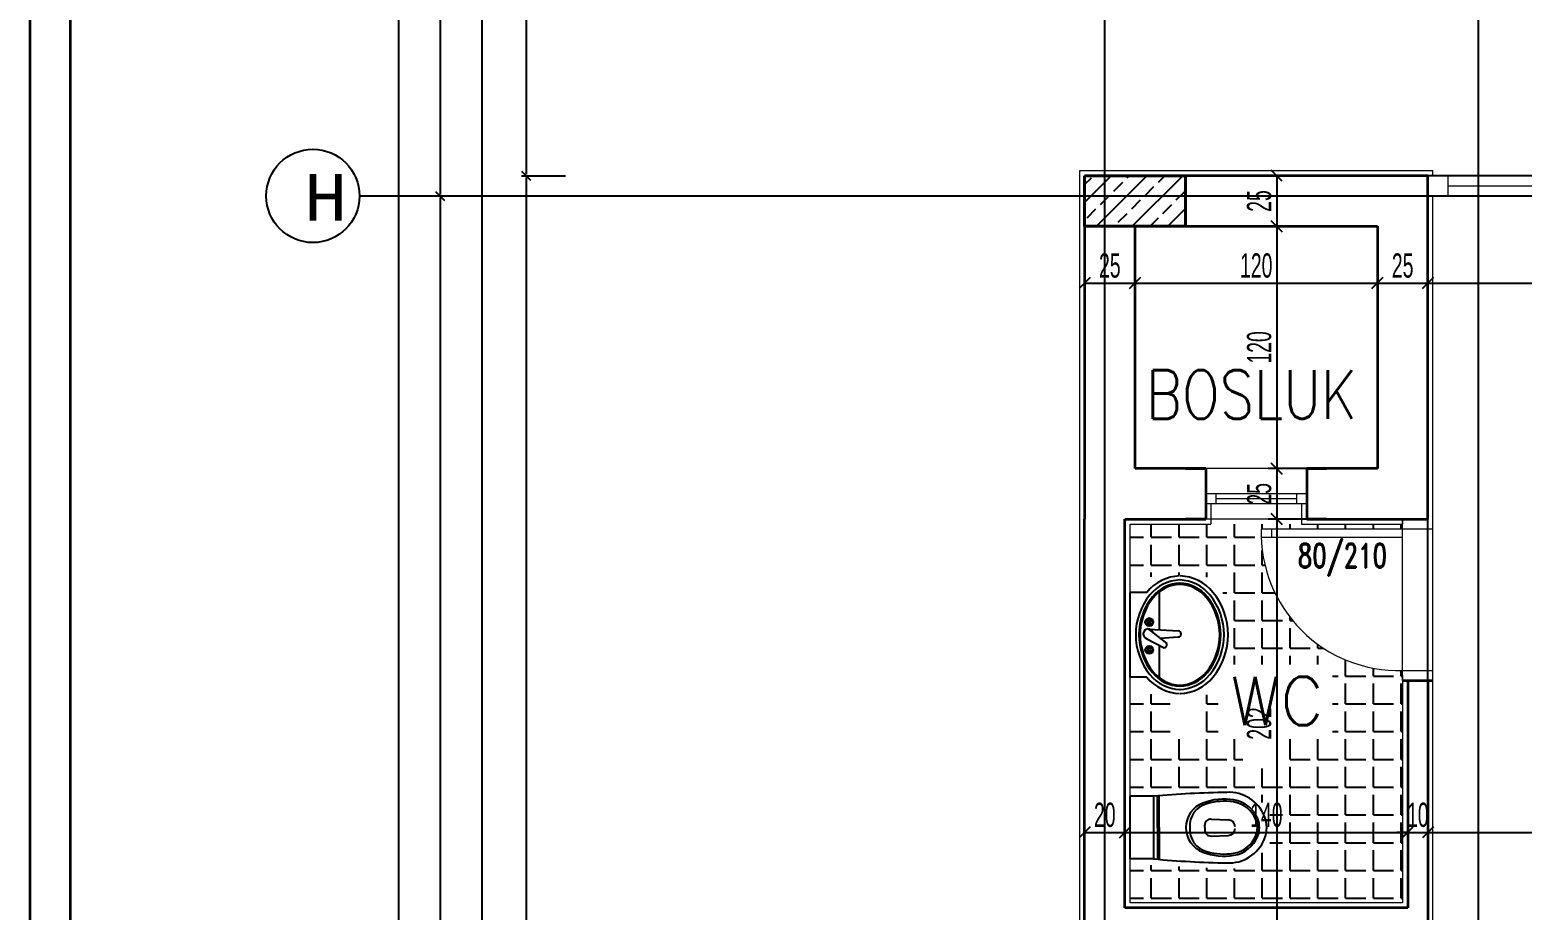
# Model space of a CAD drawing. Header units: inches. Extents: x -7543 to -822, y 102837 to 190349.
# Drawn here: x -834.1572 to -834.0094, y 102837.0549 to 102837.1421 of the extents above; entities that cross this region are included whole.
import ezdxf

# ---------------------------------------------------------------- set-up
doc = ezdxf.new("R2010")
doc.units = ezdxf.units.IN
doc.header["$MEASUREMENT"] = 0
doc.linetypes.add('__ZG_T_P__9', pattern=[22, 1, -10, 1, -10])
doc.linetypes.add('DASHDOTX2', pattern=[2, 1, -0.5, 0, -0.5])
doc.layers.get('0').update_dxf_attribs({"lineweight": 25})
doc.layers.get('Defpoints').update_dxf_attribs({"lineweight": 25})
for name, color, linetype, lineweight in [('AKS', 1, 'Continuous', 25), ('ICOL', 55, 'Continuous', 25), ('İZ DÜŞÜM', 253, 'Continuous', 20), ('KOLON', 2, 'Continuous', 40), ('SIVA', 150, 'Continuous', 15), ('TARAMA', 8, 'Continuous', 25), ('YAZI', 7, 'Continuous', 25)]:
    doc.layers.add(name, color=color, linetype=linetype, lineweight=lineweight)
for name, color, linetype, lineweight, true_color in [('DUVAR', 7, 'Continuous', 35, 0xfc4642), ('KAPI', 7, 'Continuous', 18, 0xffb360), ('PENCERE', 7, 'Continuous', 18, 0xffb360), ('TEFRİŞ', 7, 'Continuous', 25, 0x78462c)]:
    doc.layers.add(name, color=color, linetype=linetype, lineweight=lineweight, true_color=true_color)
doc.styles.add('ISIM', font='monos.ttf', dxfattribs={"width": 1.1, "height": 200})
doc.styles.add('OLCU', font='tromand.shx', dxfattribs={"width": 0.6, "height": 12})
doc.styles.add('st1', font='romandtw.shx', dxfattribs={"width": 0.7, "height": 40})
doc.styles.add('TXTX', font='TXTX')

# ---------------------------------------------------------------- blocks, each defined once
blk = doc.blocks.new('_Oblique')
at = {"color": 0, "linetype": 'ByBlock', "lineweight": -2}
blk.add_line((-0.5, -0.5), (0.5, 0.5), dxfattribs=at)
blk = doc.blocks.new('D')
at = {"layer": 'ICOL'}
for p, q in [((2.828427124746668, 2.828427124748032), (-2.82842712474303, -2.828427124744394)), ((0, 3.000000000002046), (0, -25))]:
    blk.add_line(p, q, dxfattribs=at)
blk = doc.blocks.new('E')
at = {"layer": 'ICOL'}
for p, q in [((0, -3.000000000002046), (0, 25)), ((-2.828427124746668, -2.828427124748032), (2.82842712474303, 2.828427124744394))]:
    blk.add_line(p, q, dxfattribs=at)

msp = doc.modelspace()

# ---------------------------------------------------------------- linework, layer by layer
at = {"layer": 'AKS', "linetype": 'DASHDOTX2', "ltscale": 10}
for p, q in [((-834.0507611994152, 102836.7345203941), (-834.0507611994152, 102837.2416375468)), ((-834.0137611994153, 102836.7345203941), (-834.0137611994153, 102837.2416375468)), ((-834.1245632078048, 102837.1256839999), (-833.6602611994152, 102837.1256839999))]:
    msp.add_line(p, q, dxfattribs=at)
at = {"layer": 'AKS', "color": 0}
msp.add_circle((-834.1291832078048, 102837.1256839999), 0.004620000000000001, dxfattribs=at)
at = {"layer": 'Defpoints', "color": 6}
for p, q in [((-833.9012611999206, 102837.1276839999), (-834.0527611648581, 102837.1276839999)), ((-834.0527611648581, 102837.1276839999), (-834.0527611648581, 102836.7776839999))]:
    msp.add_line(p, q, dxfattribs=at)
at = {"layer": 'Defpoints', "color": 3}
for p, q in [((-834.0187611648578, 102837.053184434), (-834.0187611648577, 102837.1256839999)), ((-834.0187611648577, 102837.1256839999), (-833.9662611994156, 102837.1256839999))]:
    msp.add_line(p, q, dxfattribs=at)
at = {"layer": 'DUVAR'}
for p, q in [((-834.1572160310039, 102837.4354633095), (-834.157216031004, 102836.6690845899)), ((-834.1532160310039, 102837.4354633095), (-834.153216031004, 102836.6690845899)), ((-834.0187611648577, 102837.1276839999), (-834.0427611994156, 102837.1276839999)), ((-834.0187611648578, 102837.0936839998), (-834.0187611648577, 102837.1276839999)), ((-834.0527611648577, 102837.1226839999), (-834.0527611648577, 102837.1146839999)), ((-834.0477611648577, 102837.0986839999), (-834.0477611648578, 102837.1226839999)), ((-834.0427611994156, 102837.1226839999), (-834.0237611648577, 102837.1226839999)), ((-834.0237611648577, 102837.1226839999), (-834.0237611648577, 102837.0986839999)), ((-834.0527611648577, 102837.1146839999), (-834.0527611648577, 102837.0936839998)), ((-834.0427611648577, 102837.0986839999), (-834.0477611648577, 102837.0986839999)), ((-834.0407611648577, 102837.0986839999), (-834.0427611648577, 102837.0986839999)), ((-834.0427611648577, 102837.0986839999), (-834.0407611648577, 102837.0986839999)), ((-834.0407611648577, 102837.0986839999), (-834.0407611648577, 102837.0936839998)), ((-834.0287611648578, 102837.0986839999), (-834.0307611648577, 102837.0986839999)), ((-834.0307611648577, 102837.0986839999), (-834.0287611648577, 102837.0986839999)), ((-834.0307611648577, 102837.0986839999), (-834.0307611648577, 102837.0936839998)), ((-834.0237611648577, 102837.0986839999), (-834.0287611648578, 102837.0986839999)), ((-834.052761199416, 102836.9756839999), (-834.0527611648577, 102837.0936839998)), ((-834.0487611994156, 102837.0936839998), (-834.0427611648577, 102837.0936839998)), ((-834.0487611994156, 102837.055184434), (-834.0487611994156, 102837.0936838212)), ((-834.0487611994156, 102837.055184434), (-834.0487611994156, 102837.0936838212)), ((-834.0427611648577, 102837.0936839998), (-834.0407611648577, 102837.0936839998)), ((-834.0407611648577, 102837.0936839998), (-834.0427611648577, 102837.0936839998)), ((-834.0307611648577, 102837.0936839998), (-834.0287611648577, 102837.0936839998)), ((-834.0287611648577, 102837.0936839998), (-834.0307611648577, 102837.0936839998)), ((-834.0287611648577, 102837.0936839998), (-834.0227611648577, 102837.0936839998)), ((-834.0227611648577, 102837.0936839998), (-834.0187611648578, 102837.0936839998)), ((-834.0187614294827, 102837.0936840494), (-834.0187614294841, 102837.0936841379)), ((-834.0212611648577, 102837.0776848682), (-834.0182611648577, 102837.0776848682)), ((-834.0212611648577, 102837.0776839999), (-834.0182611648584, 102837.0776840593)), ((-834.0207611648577, 102837.0776848682), (-834.0207611648577, 102837.055184434)), ((-834.0207611648577, 102837.0776848682), (-834.0207611648577, 102837.055184434)), ((-834.0187611648578, 102837.0776848682), (-834.0187611648578, 102837.053184434)), ((-834.0207611648577, 102837.055184434), (-834.0487611994156, 102837.055184434)), ((-834.0207611648577, 102837.055184434), (-834.0487611994156, 102837.055184434))]:
    msp.add_line(p, q, dxfattribs=at)
at = {"layer": 'ICOL'}
for p, q in [((-834.112456892299, 102837.1875296746), (-834.112456892299, 102836.7778399998)), ((-834.1080700012403, 102837.1875296746), (-834.1080700012403, 102837.1278399999)), ((-834.1207219291521, 102837.1855290246), (-834.1207219291521, 102836.7798399999)), ((-834.1165894107255, 102837.1855290246), (-834.1165894107255, 102837.1258399998)), ((-834.1080700012403, 102837.1275279999), (-834.1080700012403, 102836.9298399999)), ((-834.0337353153116, 102837.1276839999), (-834.0337353153116, 102837.1226839999)), ((-834.1165894107255, 102837.1255279999), (-834.1165894107255, 102836.9808399999)), ((-834.0337353153116, 102837.1226839999), (-834.0337353153116, 102837.0986839999)), ((-834.0527611648577, 102837.1170552735), (-834.0477611648578, 102837.1170552735)), ((-834.0477611648578, 102837.1170552735), (-834.0237611648577, 102837.1170552735)), ((-834.0237611648577, 102837.1170552735), (-834.0187611648577, 102837.1170552735)), ((-834.0187611648577, 102837.1170552735), (-833.9662611994156, 102837.1170552735)), ((-834.0337353153116, 102837.0986839999), (-834.0337353153116, 102837.0936839998)), ((-834.0337353153116, 102837.0936839998), (-834.0337353153116, 102837.053184434)), ((-834.0482611994164, 102837.0918802238), (-834.0469088177954, 102837.0918802238)), ((-834.0461588178077, 102837.0918802238), (-834.0461588178077, 102837.0931839999)), ((-834.0461588177953, 102837.0918802238), (-834.0441588177953, 102837.0918802238)), ((-834.0434088178077, 102837.0918802238), (-834.0434088178077, 102837.0931839999)), ((-834.0434088177954, 102837.0918802238), (-834.0414088177954, 102837.0918802238)), ((-834.0406588178078, 102837.0918802238), (-834.0406588178078, 102837.0931839999)), ((-834.0406588177954, 102837.0918802238), (-834.0386588177953, 102837.0918802238)), ((-834.0379088178078, 102837.0918802238), (-834.0379088178078, 102837.0931839999)), ((-834.0379088177954, 102837.0918802238), (-834.0359088177953, 102837.0918802238)), ((-834.0351588178078, 102837.0926839999), (-834.0351588178078, 102837.0931839999)), ((-834.0324088178078, 102837.0926839999), (-834.0324088178078, 102837.0931839999)), ((-834.0296588178078, 102837.0926839999), (-834.0296588178078, 102837.0931839999)), ((-834.0269088178078, 102837.0926839999), (-834.0269088178078, 102837.0931839999)), ((-834.0241588178078, 102837.0926839999), (-834.0241588178078, 102837.0931839999)), ((-834.0214088178078, 102837.0926839999), (-834.0214088178078, 102837.0931839999)), ((-834.0461588178077, 102837.0891302238), (-834.0461588178077, 102837.0911302238)), ((-834.0434088178077, 102837.0891302238), (-834.0434088178077, 102837.0911302238)), ((-834.0406588178078, 102837.0891302238), (-834.0406588178078, 102837.0911302238)), ((-834.0379088178078, 102837.0891302238), (-834.0379088178078, 102837.0911302238)), ((-834.0351588178078, 102837.0891302238), (-834.0351588178078, 102837.090571293)), ((-834.0482611994164, 102837.0891302238), (-834.0469088177954, 102837.0891302238)), ((-834.0461588177953, 102837.0891302238), (-834.0441588177953, 102837.0891302238)), ((-834.0434088177954, 102837.0891302238), (-834.0414088177954, 102837.0891302238)), ((-834.0406588177954, 102837.0891302238), (-834.0386588177953, 102837.0891302238)), ((-834.0379088177954, 102837.0891302238), (-834.0359088177953, 102837.0891302238)), ((-834.0351588177954, 102837.0891302238), (-834.034896484905, 102837.0891302238)), ((-834.0461588178077, 102837.0879599962), (-834.0461588178077, 102837.0883802238)), ((-834.0434088178077, 102837.0881529893), (-834.0434088178077, 102837.0883802238)), ((-834.0406588178078, 102837.0879305045), (-834.0406588178078, 102837.0883802238)), ((-834.0379088178078, 102837.0863802238), (-834.0379088178078, 102837.0883802238)), ((-834.0351588178078, 102837.0863802238), (-834.0351588178078, 102837.0883802238)), ((-834.0390705364207, 102837.0863802238), (-834.0386588177953, 102837.0863802238)), ((-834.0379088177954, 102837.0863802238), (-834.0359088177953, 102837.0863802238)), ((-834.0351588177954, 102837.0863802238), (-834.0339194448583, 102837.0863802238)), ((-834.0379088178078, 102837.0836302238), (-834.0379088178078, 102837.0856302238)), ((-834.0351588178078, 102837.0836302238), (-834.0351588178078, 102837.0856302238)), ((-834.0379088177954, 102837.0836302238), (-834.0359088177953, 102837.0836302238)), ((-834.0351588177954, 102837.0836302238), (-834.0331588177953, 102837.0836302238)), ((-834.0324088178078, 102837.0836302238), (-834.0324088178078, 102837.0839408616)), ((-834.0324088177954, 102837.0836302238), (-834.0321603153179, 102837.0836302238)), ((-834.0379088178078, 102837.0808802238), (-834.0379088178078, 102837.0828802238)), ((-834.0351588178078, 102837.0808802238), (-834.0351588178078, 102837.0828802238)), ((-834.0324088178078, 102837.0808802238), (-834.0324088178078, 102837.0828802238)), ((-834.0379088177954, 102837.0808802238), (-834.0359088177953, 102837.0808802238)), ((-834.0379088178078, 102837.0792620069), (-834.0379088178078, 102837.0801302238)), ((-834.0351588177954, 102837.0808802238), (-834.0331588177953, 102837.0808802238)), ((-834.0351588178078, 102837.0792620069), (-834.0351588178078, 102837.0801302238)), ((-834.0324088177954, 102837.0808802238), (-834.0304088177953, 102837.0808802238)), ((-834.0324088178078, 102837.0792620069), (-834.0324088178078, 102837.0801302238)), ((-834.0296588178078, 102837.0808802238), (-834.0296588178078, 102837.0812768409)), ((-834.0296588177953, 102837.0808802238), (-834.0290823434839, 102837.0808802238)), ((-834.0296588178078, 102837.0792620069), (-834.0296588178078, 102837.0801302238)), ((-834.0269088178078, 102837.0781302238), (-834.0269088178078, 102837.0797308274)), ((-834.0241588178078, 102837.0781302238), (-834.0241588178078, 102837.0789093324)), ((-834.0214088178078, 102837.0781302238), (-834.0214088178078, 102837.0786804591)), ((-834.0282118204572, 102837.0781302238), (-834.0276588177953, 102837.0781302238)), ((-834.0269088177953, 102837.0781302238), (-834.0249088177953, 102837.0781302238)), ((-834.0269088178078, 102837.0753802238), (-834.0269088178078, 102837.0773802238)), ((-834.0241588177953, 102837.0781302238), (-834.0221588177953, 102837.0781302238)), ((-834.0241588178078, 102837.0753802238), (-834.0241588178078, 102837.0773802238)), ((-834.0214088177953, 102837.0781302238), (-834.0212611648585, 102837.0781302238)), ((-834.0214088178078, 102837.0753802238), (-834.0214088178078, 102837.0773802238)), ((-834.0461588178077, 102837.0753802238), (-834.0461588178077, 102837.0763331277)), ((-834.0406588178078, 102837.0753802238), (-834.0406588178078, 102837.0762895125)), ((-834.0482611994164, 102837.0753802238), (-834.0469088177954, 102837.0753802238)), ((-834.0461588177953, 102837.0753802238), (-834.0442699679895, 102837.0753802238)), ((-834.0461588178077, 102837.0726302238), (-834.0461588178077, 102837.0746302238)), ((-834.0406588177954, 102837.0753802238), (-834.0395261061715, 102837.0753802238)), ((-834.0406588178078, 102837.0726302238), (-834.0406588178078, 102837.0746302238)), ((-834.0282118204572, 102837.0753802238), (-834.0276588177953, 102837.0753802238)), ((-834.0269088177953, 102837.0753802238), (-834.0249088177953, 102837.0753802238)), ((-834.0269088178078, 102837.0726302238), (-834.0269088178078, 102837.0746302238)), ((-834.0241588177953, 102837.0753802238), (-834.0221588177953, 102837.0753802238)), ((-834.0241588178078, 102837.0726302238), (-834.0241588178078, 102837.0746302238)), ((-834.0214088177953, 102837.0753802238), (-834.0212611648585, 102837.0753802238)), ((-834.0214088178078, 102837.0726302238), (-834.0214088178078, 102837.0746302238)), ((-834.0482611994164, 102837.0726302238), (-834.0469088177954, 102837.0726302238)), ((-834.0461588177953, 102837.0726302238), (-834.0442699679895, 102837.0726302238)), ((-834.0406588177954, 102837.0726302238), (-834.0395261061715, 102837.0726302238)), ((-834.0282118204572, 102837.0726302238), (-834.0276588177953, 102837.0726302238)), ((-834.0269088177953, 102837.0726302238), (-834.0249088177953, 102837.0726302238)), ((-834.0241588177953, 102837.0726302238), (-834.0221588177953, 102837.0726302238)), ((-834.0214088177953, 102837.0726302238), (-834.0212611648585, 102837.0726302238)), ((-834.0461588178077, 102837.0698802238), (-834.0461588178077, 102837.0718802238)), ((-834.0434088178077, 102837.0698802238), (-834.0434088178077, 102837.0718802238)), ((-834.0406588178078, 102837.0698802238), (-834.0406588178078, 102837.0718802238)), ((-834.0379088178078, 102837.0698802238), (-834.0379088178078, 102837.0718802238)), ((-834.0324088178078, 102837.0698802238), (-834.0324088178078, 102837.0718802238)), ((-834.0296588178078, 102837.0698802238), (-834.0296588178078, 102837.0718802238)), ((-834.0269088178078, 102837.0698802238), (-834.0269088178078, 102837.0718802238)), ((-834.0241588178078, 102837.0698802238), (-834.0241588178078, 102837.0718802238)), ((-834.0214088178078, 102837.0698802238), (-834.0214088178078, 102837.0718802238)), ((-834.0482611994163, 102837.0698802238), (-834.0469088177954, 102837.0698802238)), ((-834.0461588177953, 102837.0698802238), (-834.0441588177953, 102837.0698802238)), ((-834.0434088177954, 102837.0698802238), (-834.0414088177953, 102837.0698802238)), ((-834.0406588177954, 102837.0698802238), (-834.0386588177953, 102837.0698802238)), ((-834.0379088177954, 102837.0698802238), (-834.0370754678518, 102837.0698802238)), ((-834.0324088177954, 102837.0698802238), (-834.0304088177953, 102837.0698802238)), ((-834.0296588177953, 102837.0698802238), (-834.0276588177953, 102837.0698802238)), ((-834.0269088177953, 102837.0698802238), (-834.0249088177953, 102837.0698802238)), ((-834.0241588177953, 102837.0698802238), (-834.0221588177953, 102837.0698802238)), ((-834.0214088177953, 102837.0698802238), (-834.0212611648585, 102837.0698802238)), ((-834.0461588178077, 102837.0671302238), (-834.0461588178077, 102837.0691302238)), ((-834.0434088178077, 102837.0671302238), (-834.0434088178077, 102837.0691302238)), ((-834.0406588178078, 102837.0671302238), (-834.0406588178078, 102837.0691302238)), ((-834.0379088178078, 102837.0671302238), (-834.0379088178078, 102837.0691302238)), ((-834.0351588178078, 102837.0671302238), (-834.0351588178078, 102837.0689826899)), ((-834.0324088178078, 102837.0671302238), (-834.0324088178078, 102837.0691302238)), ((-834.0296588178078, 102837.0671302238), (-834.0296588178078, 102837.0691302238)), ((-834.0269088178078, 102837.0671302238), (-834.0269088178078, 102837.0691302238)), ((-834.0241588178078, 102837.0671302238), (-834.0241588178078, 102837.0691302238)), ((-834.0214088178078, 102837.0671302238), (-834.0214088178078, 102837.0691302238)), ((-834.0482611994163, 102837.0671302238), (-834.0469088177954, 102837.0671302238)), ((-834.0461588177953, 102837.0671302238), (-834.0441588177953, 102837.0671302238)), ((-834.0434088177954, 102837.0671302238), (-834.0414088177953, 102837.0671302238)), ((-834.0406588177954, 102837.0671302238), (-834.0386588177953, 102837.0671302238)), ((-834.0379088177954, 102837.0671302238), (-834.0359088177953, 102837.0671302238)), ((-834.0351588177953, 102837.0671302238), (-834.0331588177953, 102837.0671302238)), ((-834.0324088177954, 102837.0671302238), (-834.0304088177953, 102837.0671302238)), ((-834.0296588177953, 102837.0671302238), (-834.0276588177953, 102837.0671302238)), ((-834.0269088177953, 102837.0671302238), (-834.0249088177953, 102837.0671302238)), ((-834.0241588177953, 102837.0671302238), (-834.0221588177953, 102837.0671302238)), ((-834.0214088177953, 102837.0671302238), (-834.0212611648585, 102837.0671302238)), ((-834.0351588178078, 102837.065625268), (-834.0351588178078, 102837.0663802238)), ((-834.0324088178078, 102837.0643802238), (-834.0324088178078, 102837.0663802238)), ((-834.0296588178078, 102837.0643802238), (-834.0296588178078, 102837.0663802238)), ((-834.0269088178078, 102837.0643802238), (-834.0269088178078, 102837.0663802238)), ((-834.0241588178078, 102837.0643802238), (-834.0241588178078, 102837.0663802238)), ((-834.0214088178078, 102837.0643802238), (-834.0214088178078, 102837.0663802238)), ((-834.0343982436849, 102837.0643802238), (-834.0331588177953, 102837.0643802238)), ((-834.0324088177954, 102837.0643802238), (-834.0304088177953, 102837.0643802238)), ((-834.0296588177953, 102837.0643802238), (-834.0276588177953, 102837.0643802238)), ((-834.0269088177953, 102837.0643802238), (-834.0249088177953, 102837.0643802238)), ((-834.0241588177953, 102837.0643802238), (-834.0221588177953, 102837.0643802238)), ((-834.0214088177953, 102837.0643802238), (-834.0212611648585, 102837.0643802238)), ((-834.0527611745243, 102837.0626480201), (-834.0487611648578, 102837.0626480201)), ((-834.0487611994156, 102837.0626480201), (-834.0207611648577, 102837.0626480201)), ((-834.0324088178078, 102837.0616302238), (-834.0324088178078, 102837.0636302238)), ((-834.0296588178078, 102837.0616302238), (-834.0296588178078, 102837.0636302238)), ((-834.0269088178078, 102837.0616302238), (-834.0269088178078, 102837.0636302238)), ((-834.0241588178078, 102837.0616302238), (-834.0241588178078, 102837.0636302238)), ((-834.0207611648577, 102837.0626480201), (-834.0218411648577, 102837.0626480201)), ((-834.0214088178078, 102837.0616302238), (-834.0214088178078, 102837.0636302238)), ((-834.0207611648577, 102837.0626480201), (-834.0187611648578, 102837.0626480201)), ((-834.0187611648578, 102837.0626480201), (-833.8442611994153, 102837.0626480201)), ((-834.0187611648578, 102837.0626480201), (-834.0176811648578, 102837.0626480201)), ((-834.0344196759108, 102837.0616302238), (-834.0331588177953, 102837.0616302238)), ((-834.0324088177954, 102837.0616302238), (-834.0304088177953, 102837.0616302238)), ((-834.0324088178078, 102837.0588802238), (-834.0324088178078, 102837.0608802238)), ((-834.0296588177953, 102837.0616302238), (-834.0276588177953, 102837.0616302238)), ((-834.0296588178078, 102837.0588802238), (-834.0296588178078, 102837.0608802238)), ((-834.0269088177953, 102837.0616302238), (-834.0249088177953, 102837.0616302238)), ((-834.0269088178078, 102837.0588802238), (-834.0269088178078, 102837.0608802238)), ((-834.0241588177953, 102837.0616302238), (-834.0221588177953, 102837.0616302238)), ((-834.0241588178078, 102837.0588802238), (-834.0241588178078, 102837.0608802238)), ((-834.0214088177953, 102837.0616302238), (-834.0212611648585, 102837.0616302238)), ((-834.0214088178078, 102837.0588802238), (-834.0214088178078, 102837.0608802238)), ((-834.0461588178077, 102837.0588802238), (-834.0461588178077, 102837.0594183877)), ((-834.0351588178078, 102837.0588802238), (-834.0351588178078, 102837.0606214533)), ((-834.0482611994163, 102837.0588802238), (-834.0469088177954, 102837.0588802238)), ((-834.0461588177953, 102837.0588802238), (-834.0441588177953, 102837.0588802238)), ((-834.0461588178077, 102837.0561302238), (-834.0461588178077, 102837.0581302238)), ((-834.0434088178077, 102837.0588802238), (-834.0434088178077, 102837.0592870465)), ((-834.0434088177954, 102837.0588802238), (-834.0414088177953, 102837.0588802238)), ((-834.0434088178077, 102837.0561302238), (-834.0434088178077, 102837.0581302238)), ((-834.0406588178078, 102837.0588802238), (-834.0406588178078, 102837.0591374833)), ((-834.0406588177954, 102837.0588802238), (-834.0386588177953, 102837.0588802238)), ((-834.0406588178078, 102837.0561302238), (-834.0406588178078, 102837.0581302238)), ((-834.0379088178078, 102837.0588802238), (-834.0379088178078, 102837.059086323)), ((-834.0379088177954, 102837.0588802238), (-834.0359088177953, 102837.0588802238)), ((-834.0379088178078, 102837.0561302238), (-834.0379088178078, 102837.0581302238)), ((-834.0351588177953, 102837.0588802238), (-834.0331588177953, 102837.0588802238)), ((-834.0351588178078, 102837.0561302238), (-834.0351588178078, 102837.0581302238)), ((-834.0324088177954, 102837.0588802238), (-834.0304088177953, 102837.0588802238)), ((-834.0324088178078, 102837.0561302238), (-834.0324088178078, 102837.0581302238)), ((-834.0296588177953, 102837.0588802238), (-834.0276588177953, 102837.0588802238)), ((-834.0296588178078, 102837.0561302238), (-834.0296588178078, 102837.0581302238)), ((-834.0269088177953, 102837.0588802238), (-834.0249088177953, 102837.0588802238)), ((-834.0269088178078, 102837.0561302238), (-834.0269088178078, 102837.0581302238)), ((-834.0241588177953, 102837.0588802238), (-834.0221588177953, 102837.0588802238)), ((-834.0241588178078, 102837.0561302238), (-834.0241588178078, 102837.0581302238)), ((-834.0214088177953, 102837.0588802238), (-834.0212611648585, 102837.0588802238)), ((-834.0214088178078, 102837.0561302238), (-834.0214088178078, 102837.0581302238)), ((-834.0482611994163, 102837.0561302238), (-834.0469088177954, 102837.0561302238)), ((-834.0461588177953, 102837.0561302238), (-834.0441588177953, 102837.0561302238)), ((-834.0434088177954, 102837.0561302238), (-834.0414088177953, 102837.0561302238)), ((-834.0406588177954, 102837.0561302238), (-834.0386588177953, 102837.0561302238)), ((-834.0379088177954, 102837.0561302238), (-834.0359088177953, 102837.0561302238)), ((-834.0351588177953, 102837.0561302238), (-834.0331588177953, 102837.0561302238)), ((-834.0324088177954, 102837.0561302238), (-834.0304088177953, 102837.0561302238)), ((-834.0296588177953, 102837.0561302238), (-834.0276588177953, 102837.0561302238)), ((-834.0269088177953, 102837.0561302238), (-834.0249088177953, 102837.0561302238)), ((-834.0241588177953, 102837.0561302238), (-834.0221588177953, 102837.0561302238)), ((-834.0214088177953, 102837.0561302238), (-834.0212611648585, 102837.0561302238))]:
    msp.add_line(p, q, dxfattribs=at)
at = {"layer": 'ICOL', "color": 53}
for p, q in [((-834.0353103323323, 102837.1276839999), (-834.0345753153116, 102837.1276839999)), ((-834.0353103323323, 102837.1226839999), (-834.0345753153116, 102837.1226839999)), ((-834.0353103323323, 102837.1226839999), (-834.0345753153116, 102837.1226839999)), ((-834.0237611648577, 102837.1194552735), (-834.0237611648577, 102837.1178952735)), ((-834.0237611648577, 102837.1194552735), (-834.0237611648577, 102837.1178952735)), ((-834.0187611648577, 102837.1194552735), (-834.0187611648577, 102837.1178952735)), ((-834.0187611648577, 102837.1194552735), (-834.0187611648577, 102837.1178952735)), ((-834.0527611648577, 102837.1156106813), (-834.0527611648577, 102837.1162152735)), ((-834.0477611648578, 102837.1156106813), (-834.0477611648578, 102837.1162152735)), ((-834.0477611648578, 102837.1156106813), (-834.0477611648578, 102837.1162152735)), ((-834.029914245505, 102837.0986839999), (-834.0345753153116, 102837.0986839999)), ((-834.029914245505, 102837.0986839999), (-834.0345753153116, 102837.0986839999)), ((-834.0300410862061, 102837.0936839998), (-834.0345753153116, 102837.0936839998)), ((-834.0300410862061, 102837.0936839998), (-834.0345753153116, 102837.0936839998)), ((-834.0207611648577, 102837.0642032406), (-834.0207611648577, 102837.0634880201)), ((-834.0207611648577, 102837.0642032406), (-834.0207611648577, 102837.0634880201)), ((-834.0187611648578, 102837.0642032406), (-834.0187611648578, 102837.0634880201)), ((-834.0187611648578, 102837.0642032406), (-834.0187611648578, 102837.0634880201)), ((-834.0527611745243, 102837.0630769383), (-834.0527611745243, 102837.0634880201)), ((-834.0487611994156, 102837.0630769383), (-834.0487611994156, 102837.0634880201)), ((-834.0487611648578, 102837.0630769383), (-834.0487611648578, 102837.0634880201))]:
    msp.add_line(p, q, dxfattribs=at)
at = {"layer": 'İZ DÜŞÜM', "linetype": '__ZG_T_P__9'}
for p, q in [((-833.840261199414, 102837.1276839999), (-834.052761199414, 102837.1276839999)), ((-834.052761199414, 102837.1276839999), (-834.052761199414, 102836.7776839999)), ((-833.8402611994144, 102837.1276839999), (-834.0527611994144, 102837.1276839999)), ((-834.0527611994144, 102837.1276839999), (-834.0527611994144, 102836.7776839999))]:
    msp.add_line(p, q, dxfattribs=at)
at = {"layer": 'KAPI'}
for p, q in [((-833.9662611994157, 102837.1276839999), (-834.0187611648578, 102837.1276839999)), ((-834.0167611648577, 102837.1256839999), (-834.0167611648577, 102837.1276839999)), ((-834.0167611648577, 102837.1266839999), (-833.9682611994157, 102837.1266839999)), ((-833.9662611994157, 102837.1256839999), (-834.0187611648578, 102837.1256839999)), ((-834.0212611648577, 102837.0918839998), (-834.0212611648577, 102837.0936839998)), ((-834.0182611648578, 102837.0926839999), (-834.0182611648578, 102837.0936839998)), ((-834.0212611648577, 102837.0926839999), (-834.0352611648577, 102837.0926839999)), ((-834.0352611648577, 102837.0926839999), (-834.0352611648577, 102837.0918839998)), ((-834.0352611648577, 102837.0918839998), (-834.0212611648577, 102837.0918839998)), ((-834.0342611648578, 102837.0926839999), (-834.0342611648578, 102837.0918839998)), ((-834.0182611648578, 102837.0926839999), (-834.0212611648577, 102837.0926839999)), ((-834.0212611648577, 102837.0786839999), (-834.0212611648577, 102837.0918839998)), ((-834.0182611648578, 102837.0786839999), (-834.0182611648578, 102837.0926839999)), ((-834.0212611648577, 102837.0776839999), (-834.0212611648577, 102837.0786839999)), ((-834.0212611648577, 102837.0786839999), (-834.0182611648578, 102837.0786839999)), ((-834.0182611648578, 102837.0776839999), (-834.0182611648578, 102837.0786839999))]:
    msp.add_line(p, q, dxfattribs=at)
msp.add_arc((-834.0216611648577, 102837.0922839999), 0.01360588108135887, 178.3153156342386, 271.6846843212896, dxfattribs=at)
at = {"layer": 'KOLON'}
for p, q in [((-834.0427611994156, 102837.1276839999), (-834.0527611994156, 102837.1276839999)), ((-834.0527611994156, 102837.1276839999), (-834.0527611994156, 102837.1226839999)), ((-834.0427611994156, 102837.1276839999), (-834.0527611648577, 102837.1276839999)), ((-834.0527611648577, 102837.1276839999), (-834.0527611648577, 102837.1226839999)), ((-834.0427611994156, 102837.1226839999), (-834.0427611994156, 102837.1276839999)), ((-834.0527611994156, 102837.1226839999), (-834.0427611994156, 102837.1226839999)), ((-834.0477611648578, 102837.1226839999), (-834.0427611994156, 102837.1226839999)), ((-834.0187611648578, 102837.0936839998), (-834.0187611648578, 102837.0936839998))]:
    msp.add_line(p, q, dxfattribs=at)
at = {"layer": 'PENCERE'}
for p, q in [((-834.0307611648577, 102837.0986839999), (-834.0407611648577, 102837.0986839999)), ((-834.0307611648577, 102837.0961839998), (-834.0407611648577, 102837.0961839998)), ((-834.0307611648577, 102837.0951839999), (-834.0407611648577, 102837.0951839999)), ((-834.0397611648577, 102837.0961839998), (-834.0397611648577, 102837.0951839999)), ((-834.0317611648577, 102837.0956839999), (-834.0397611648577, 102837.0956839999)), ((-834.0317611648577, 102837.0961839998), (-834.0317611648577, 102837.0951839999)), ((-834.0307611648577, 102837.0936839998), (-834.0407611648577, 102837.0936839998))]:
    msp.add_line(p, q, dxfattribs=at)
at = {"layer": 'SIVA'}
for p, q in [((-834.0422611994156, 102837.1281839999), (-834.0532611648578, 102837.1281839999)), ((-834.0532611648578, 102837.1281839999), (-834.0532611648578, 102837.1221839999)), ((-834.0182611648577, 102837.1281839999), (-834.0432611994156, 102837.1281839999)), ((-834.0182611648577, 102837.1276839999), (-834.0182611648577, 102837.1281839999)), ((-834.0182611648578, 102837.0936839998), (-834.0182611648577, 102837.1256839999)), ((-834.0532611648578, 102837.1231839999), (-834.0532611648578, 102837.1146839999)), ((-834.0532611648578, 102837.1146839999), (-834.0532611648578, 102837.0931839999)), ((-834.0532611994159, 102837.0981838212), (-834.0532611994159, 102836.9701839999)), ((-834.0402611648577, 102837.0951839999), (-834.0402611648577, 102837.0931839999)), ((-834.0312611648577, 102837.0951839999), (-834.0312611648577, 102837.0931839999)), ((-834.0212611648577, 102837.0936839998), (-834.0212611648577, 102837.0931839999)), ((-834.048261199416, 102837.055684434), (-834.048261199416, 102837.0931839999)), ((-834.0482611994156, 102837.055684434), (-834.0482611994156, 102837.0931839999)), ((-834.0482611994156, 102837.0931839999), (-834.0402611648577, 102837.0931839999)), ((-834.0312611648577, 102837.0931839999), (-834.0292611648576, 102837.0931839999)), ((-834.0307611648577, 102837.0931839999), (-834.0292611648576, 102837.0931839999)), ((-834.0292611648576, 102837.0931839999), (-834.0227611648577, 102837.0931839999)), ((-834.0227611648577, 102837.0931839999), (-834.0212611648577, 102837.0931839999)), ((-834.0212611648581, 102837.0781848682), (-834.0212611648581, 102837.055684434)), ((-834.0212611648577, 102837.0776848682), (-834.0212611648577, 102837.055684434)), ((-834.018261164858, 102837.052684434), (-834.018261164858, 102837.0781848682)), ((-834.0212611648581, 102837.055684434), (-834.048261199416, 102837.055684434)), ((-834.0212611648577, 102837.055684434), (-834.0482611994156, 102837.055684434))]:
    msp.add_line(p, q, dxfattribs=at)
at = {"layer": 'TARAMA'}
for p, q in [((-834.0527611648577, 102837.1250399308), (-834.0501170958247, 102837.1276839999)), ((-834.0527611648577, 102837.1268076978), (-834.0520743208174, 102837.1274945418)), ((-834.0515815619187, 102837.1226839999), (-834.0465815619187, 102837.1276839999)), ((-834.0485387869115, 102837.1274945418), (-834.0483493288747, 102837.1276839999)), ((-834.0480460280128, 102837.1226839999), (-834.0430460280128, 102837.1276839999)), ((-834.0454451947438, 102837.1270526001), (-834.0448137949687, 102837.1276839999)), ((-834.0498646121262, 102837.1261687166), (-834.0489807286498, 102837.1270526001)), ((-834.0467710199586, 102837.1257267749), (-834.0458871364821, 102837.1266106583)), ((-834.0436774277908, 102837.1252848331), (-834.0427935443143, 102837.1261687166)), ((-834.0525162625556, 102837.1235170662), (-834.0516323790791, 102837.1244009497)), ((-834.0511904373409, 102837.1248428914), (-834.0503065538644, 102837.1257267749)), ((-834.0480968451733, 102837.1244009497), (-834.0472129616968, 102837.1252848331)), ((-834.0450032530056, 102837.1239590079), (-834.0441193695291, 102837.1248428914)), ((-834.0445104941068, 102837.1226839999), (-834.0427611994156, 102837.1244332945)), ((-834.049422670388, 102837.1230751244), (-834.0485387869115, 102837.1239590079)), ((-834.0462782610628, 102837.1226839999), (-834.0454451947438, 102837.1235170662))]:
    msp.add_line(p, q, dxfattribs=at)
at = {"layer": 'TEFRİŞ'}
for p, q in [((-834.0482611994156, 102837.0780249334), (-834.0482611994156, 102837.0864243918)), ((-834.0466011267683, 102837.0864243918), (-834.0482611994156, 102837.0864243918)), ((-834.0453610865085, 102837.0864738635), (-834.0453610865085, 102837.0827256976)), ((-834.0466095293681, 102837.0818363086), (-834.0448866739576, 102837.0809337754)), ((-834.0464413384655, 102837.0827881956), (-834.0446251118253, 102837.0813616688)), ((-834.0463640853025, 102837.0827918743), (-834.0434918851408, 102837.0826023697)), ((-834.0452946502596, 102837.0818881854), (-834.0434918851408, 102837.0820083697)), ((-834.0453610865085, 102837.0811823006), (-834.0453610865085, 102837.0779754617)), ((-834.0466011267683, 102837.0780249334), (-834.0482611994156, 102837.0780249334)), ((-834.0482611994154, 102837.0600224504), (-834.0482611994158, 102837.0662224504)), ((-834.045923905036, 102837.0662224504), (-834.0482611994158, 102837.0662224504)), ((-834.045923905036, 102837.0662224504), (-834.0459239050355, 102837.0600224504)), ((-834.0455239050357, 102837.0631224504), (-834.045523905036, 102837.0662224504)), ((-834.0453639050357, 102837.0631224504), (-834.045363905036, 102837.0662224504)), ((-834.0402370205686, 102837.0639540542), (-834.0385402629515, 102837.0639034882)), ((-834.0455239050357, 102837.0631224504), (-834.0455239050355, 102837.0600224504)), ((-834.0453639050357, 102837.0631224504), (-834.0453639050355, 102837.0600224504)), ((-834.0408548935693, 102837.0631224504), (-834.0408548935694, 102837.0633543205)), ((-834.0408548935693, 102837.0631224504), (-834.0408548935693, 102837.0628905802)), ((-834.0402370205685, 102837.0622908465), (-834.0385402629514, 102837.0623414125)), ((-834.0459239050355, 102837.0600224504), (-834.0482611994154, 102837.0600224504))]:
    msp.add_line(p, q, dxfattribs=at)
for centre, radius in [((-834.0463565648977, 102837.0834744083), 0.000396), ((-834.0463604829351, 102837.0834792786), 0.0001231531351216254), ((-834.0463565648977, 102837.0807233989), 0.000396), ((-834.0463565648977, 102837.0807282886), 0.0001231531351216254)]:
    msp.add_circle(centre, radius, dxfattribs=at)
for centre, radius, start, end in [((-834.0431794979422, 102837.0836433128), 0.004409302000000322, 92.21200000907149, 140.8959999719763), ((-834.0431794979422, 102837.0836433128), 0.004009302000000322, 92.21200000907149, 140.8959999719763), ((-834.0431794979422, 102837.0836433128), 0.004009302000000322, 92.21200000907149, 140.8959999719763), ((-834.0434644793423, 102837.0836433128), 0.004009302000000195, 39.10400002802371, 87.78799999092851), ((-834.0434644793423, 102837.0836433128), 0.004009302000000195, 39.10400002802371, 87.78799999092851), ((-834.0434644793423, 102837.0836433128), 0.004409302000000196, 39.10400002802371, 87.78799999092851), ((-834.0414571355423, 102837.0822246626), 0.006240643199999806, 140.7630001216153, 180), ((-834.0414571355423, 102837.0822246626), 0.005923843200000094, 140.7630001216153, 180), ((-834.0431794979422, 102837.0836433128), 0.003692502000000143, 92.21200000907149, 140.9079999026924), ((-834.0431794979422, 102837.0836433128), 0.003573702000000087, 92.28499999739802, 140.9120001394078), ((-834.0434644793423, 102837.0836433128), 0.003573702000000159, 39.08799986059226, 87.71500000260197), ((-834.0434644793423, 102837.0836433128), 0.003692501999999998, 39.09200009730761, 87.78799999092851), ((-834.0451868219423, 102837.0822246626), 0.005923843199999931, 0, 39.23699987838473), ((-834.0451868219423, 102837.0822246626), 0.006240643200000211, 0, 39.23699987838473), ((-834.0451868219423, 102837.0822246626), 0.006240643200000211, 0, 39.23699987838473), ((-834.0451868219423, 102837.0822246626), 0.006640643200000212, 0, 39.23699987838473), ((-834.0414571355423, 102837.0822246626), 0.005805043200000022, 140.7630001216153, 180), ((-834.0451868219423, 102837.0822246626), 0.005805043200000025, 0, 39.23699987838473), ((-834.0465545648976, 102837.0833669542), 0.0002276512858558945, 59.86247630401196, 150.4297510021828), ((-834.0465545648976, 102837.0835916417), 0.0002276512857726221, 209.5702489978172, 299.0433306285244), ((-834.0462442211934, 102837.0836795535), 0.0002276512857357263, 119.5702491467253, 210.5524281899129), ((-834.0462442211934, 102837.0832835535), 0.0002276512857288755, 151.3746003713977, 240.4297508532746), ((-834.046468908602, 102837.0836795535), 0.0002276512857288755, 329.4475718100871, 60.42975085327468), ((-834.046468908602, 102837.0832835535), 0.0002276512857541603, 299.5702491467253, 28.62539962860231), ((-834.0461585648977, 102837.0833669542), 0.0002276512857533367, 29.57024899781717, 120.137523695988), ((-834.0461585648977, 102837.0835916417), 0.0002276512857162366, 240.9566693714756, 330.4297510021829), ((-834.0414571355423, 102837.0822246626), 0.006240643199999934, 180, 219.2369998783847), ((-834.0414571355423, 102837.0822246626), 0.005923843199999931, 180, 219.2369998783847), ((-834.0414571355423, 102837.0822246626), 0.005805043200000025, 180, 219.2369998783847), ((-834.0464586837198, 102837.0823053594), 0.000495000000000001, 14.11245847275583, 253.6036057847838), ((-834.0434918851408, 102837.0823053697), 0.0002970000000000001, 270, 90), ((-834.0451868219423, 102837.0822246626), 0.005805062999999882, 320.7630001216152, 0), ((-834.0451868219423, 102837.0822246626), 0.005923862999999955, 320.7630001216152, 0), ((-834.0451868219423, 102837.0822246626), 0.006240663000000026, 320.7630001216152, 0), ((-834.0451868219423, 102837.0822246626), 0.006640663000000026, 320.7630001216152, 0), ((-834.0465545648976, 102837.0806159449), 0.0002276512857726221, 60.95666937147554, 150.4297510021828), ((-834.0465545648976, 102837.0808406323), 0.0002276512858432555, 209.5702489978172, 300.1375236959881), ((-834.0462442211934, 102837.0809240331), 0.0002276512857511511, 119.5702491467253, 208.6253996286023), ((-834.0462442211934, 102837.0805280331), 0.0002276512857357263, 149.4475718100871, 240.4297508532746), ((-834.046468908602, 102837.0809240331), 0.0002276512857418904, 331.3746003713977, 60.42975085327468), ((-834.046468908602, 102837.0805280331), 0.0002276512857288755, 299.5702491467253, 30.55242818991288), ((-834.0461585648977, 102837.0808406323), 0.0002276512857533367, 239.8624763040119, 330.4297510021829), ((-834.0461585648977, 102837.0806159449), 0.0002276512857288755, 29.57024899781717, 119.0433306285245), ((-834.0449005337189, 102837.0812361379), 0.0003026800512815798, 272.6244993322242, 24.50238725185161), ((-834.0431794979422, 102837.0808060124), 0.003573702000000159, 219.0879998605923, 267.715000002602), ((-834.0434644793423, 102837.0808060124), 0.003573702000000365, 272.284999997398, 320.9120001394077), ((-834.0431794979422, 102837.0808060124), 0.004409302000000196, 219.1040000280237, 267.7879999909285), ((-834.0431794979422, 102837.0808060124), 0.004009302000000195, 219.1040000280237, 267.7879999909285), ((-834.0431794979422, 102837.0808060124), 0.004009302000000195, 219.1040000280237, 267.7879999909285), ((-834.0431794979422, 102837.0808060124), 0.003692501999999998, 219.0920000973076, 267.7879999909285), ((-834.0434644793423, 102837.0808060124), 0.003692502000000143, 272.2120000090715, 320.9079999026924), ((-834.0434644793423, 102837.0808060124), 0.004009302000000044, 272.2120000090715, 320.8959999719763), ((-834.0434644793423, 102837.0808060124), 0.004409302000000044, 272.2120000090715, 320.8959999719763), ((-834.0368711147031, 102836.9666330584), 0.100000000000001, 91.0318174311034, 95.19397770355425), ((-834.0401239050358, 102837.0631224504), 0.002599999999999999, 110.5799115658548, 180), ((-834.0401347158211, 102837.0633402819), 0.002199999999999919, 103.1932555903746, 185.6824145163819), ((-834.0389287593584, 102837.0599394287), 0.005999999999999985, 80.87192143601901, 110.5799115658548), ((-834.0389287593584, 102837.0599394287), 0.005800000000000379, 80.87192143601901, 107.1273120572458), ((-834.0384655248845, 102837.0628224504), 0.003800000000000386, 22.02431301150423, 93.11289757825256), ((-834.0384655248845, 102837.0628224504), 0.002880000000000014, 22.02431301150423, 80.87192143601901), ((-834.0384655248845, 102837.0628224504), 0.003080000000000055, 22.02431301150423, 80.87192143601901), ((-834.0402548935693, 102837.0633543205), 0.0005999999999999998, 88.29300163902684, 180), ((-834.0385611147857, 102837.0632037988), 0.0007000000000007361, 0, 88.29300163902684), ((-834.0377239050357, 102837.0631224504), 0.0020799999999996, 0, 22.02431301150423), ((-834.0377239050357, 102837.0631224504), 0.002280000000000032, 0, 22.02431301150423), ((-834.0377239050357, 102837.0631224504), 0.002999999999999685, 0, 22.02431301150423), ((-834.0401239050358, 102837.0631224504), 0.002600000000000704, 180, 249.4200884395115), ((-834.040134715821, 102837.0629046188), 0.002200000000000397, 174.3175854836181, 256.8067444156501), ((-834.0402548935693, 102837.0628905802), 0.0006000000000001176, 180, 271.7069983707395), ((-834.0385611147857, 102837.0630411019), 0.0006999999999999999, 271.7069983707395, 0), ((-834.0384655248845, 102837.0634224504), 0.002880000000000235, 279.1280785733707, 337.9756869888622), ((-834.0384655248845, 102837.0634224504), 0.003080000000000258, 279.1280785733707, 337.9756869888622), ((-834.0377239050357, 102837.0631224504), 0.002079999999998836, 337.9756869888622, 0), ((-834.0377239050357, 102837.0631224504), 0.002279999999998835, 337.9756869888622, 0), ((-834.0377239050357, 102837.0631224504), 0.002999999999999999, 337.9756869888622, 0), ((-834.0384655248845, 102837.0634224504), 0.00380000000000032, 266.8871024315037, 337.9756869888622), ((-834.0368711147191, 102837.1596118423), 0.1000000000000007, 264.8060223060465, 268.9681825786656), ((-834.0389287593589, 102837.066305472), 0.006000000000000267, 249.4200884395115, 279.1280785733707), ((-834.0389287593589, 102837.066305472), 0.005800000000000225, 252.8726879512824, 279.1280785733707)]:
    msp.add_arc(centre, radius, start, end, dxfattribs=at)

# ---------------------------------------------------------------- block references
at = {"layer": 'ICOL'}
for name, p, xscale, yscale, zscale, rotation in [('E', (-834.1080700012403, 102837.1276839999), 0.000155999994603917, 0.000155999994603917, 0.000155999994603917, 270), ('D', (-834.1080700012403, 102837.1276839999), 0.000155999994603917, 0.000155999994603917, 0.000155999994603917, 90), ('_Oblique', (-834.0337353153116, 102837.1276839999), 0.001080000001820736, 0.001080000001820736, 0.001080000001820736, 90), ('D', (-834.1165894107255, 102837.1256839999), 0.000155999994603917, 0.000155999994603917, 0.000155999994603917, 90), ('E', (-834.1165894107255, 102837.1256839999), 0.000155999994603917, 0.000155999994603917, 0.000155999994603917, 270), ('_Oblique', (-834.0337353153116, 102837.1226839999), 0.001080000001820736, 0.001080000001820736, 0.001080000001820736, 90), ('_Oblique', (-834.0337353153116, 102837.1226839999), 0.001080000001820736, 0.001080000001820736, 0.001080000001820736, 270), ('_Oblique', (-834.0527611648577, 102837.1170552735), 0.001080000000001746, 0.001080000000001746, 0.001080000000001746, 180), ('_Oblique', (-834.0477611648578, 102837.1170552735), 0.001080000000001746, 0.001080000000001746, 0.001080000000001746, 180), ('_Oblique', (-834.0237611648577, 102837.1170552735), 0.001080000000001746, 0.001080000000001746, 0.001080000000001746, 180), ('_Oblique', (-834.0187611648577, 102837.1170552735), 0.001080000000001746, 0.001080000000001746, 0.001080000000001746, 180), ('_Oblique', (-834.0337353153116, 102837.0986839999), 0.001080000001820736, 0.001080000001820736, 0.001080000001820736, 90), ('_Oblique', (-834.0337353153116, 102837.0986839999), 0.001080000001820736, 0.001080000001820736, 0.001080000001820736, 270), ('_Oblique', (-834.0337353153116, 102837.0936839998), 0.001080000001820736, 0.001080000001820736, 0.001080000001820736, 90), ('_Oblique', (-834.0337353153116, 102837.0936839998), 0.001080000001820736, 0.001080000001820736, 0.001080000001820736, 270), ('_Oblique', (-834.0527611745243, 102837.0626480201), 0.001080000000001746, 0.001080000000001746, 0.001080000000001746, 180), ('_Oblique', (-834.0487611994156, 102837.0626480201), 0.001080000000001746, 0.001080000000001746, 0.001080000000001746, 180), ('_Oblique', (-834.0187611648578, 102837.0626480201), 0.001080000000001746, 0.001080000000001746, 0.001080000000001746, 180), ('_Oblique', (-834.0187611648578, 102837.0626480201), 0.001080000000001746, 0.001080000000001746, 0.001080000000001746, 180)]:
    msp.add_blockref(name, p, dxfattribs=dict(at, xscale=xscale, yscale=yscale, zscale=zscale, rotation=rotation))
at = {"layer": 'ICOL', "xscale": 0.001080000000001746, "yscale": 0.001080000000001746, "zscale": 0.001080000000001746}
for p in [(-834.0477611648578, 102837.1170552735), (-834.0237611648577, 102837.1170552735), (-834.0187611648577, 102837.1170552735), (-834.0487611648578, 102837.0626480201), (-834.0207611648577, 102837.0626480201), (-834.0207611648577, 102837.0626480201)]:
    msp.add_blockref('_Oblique', p, dxfattribs=at)

# ---------------------------------------------------------------- texts
at = {"layer": 'AKS', "style": 'ISIM', "width": 1.1}
msp.add_text('H', height=0.004620000000000001, dxfattribs=at).set_placement((-834.1300719442524, 102837.1232322259))
at = {"layer": 'ICOL', "char_height": 0.0024, "attachment_point": 5, "rotation": 90, "style": 'OLCU'}
for s, insert in [('\\A1;25', (-834.0354633153116, 102837.1251839999)), ('\\A1;120', (-834.0354633153116, 102837.1106839999)), ('\\A1;25', (-834.0354633153116, 102837.0961839998)), ('\\A1;202', (-834.0354633153116, 102837.0734342169))]:
    msp.add_mtext(s, dxfattribs=dict(at, insert=insert))
at = {"layer": 'ICOL', "char_height": 0.0024, "attachment_point": 5, "style": 'OLCU'}
for s, insert in [('\\A1;25', (-834.0502611648577, 102837.1187832735)), ('\\A1;120', (-834.0357611648577, 102837.1187832735)), ('\\A1;25', (-834.0212611648577, 102837.1187832735)), ('\\A1;20', (-834.050761169691, 102837.0643760201)), ('\\A1;140', (-834.0347611821367, 102837.0643760201)), ('\\A1;10', (-834.0197611648578, 102837.0643760201))]:
    msp.add_mtext(s, dxfattribs=dict(at, insert=insert))
at = {"layer": 'KAPI', "style": 'st1', "width": 0.7}
msp.add_text('80/210', height=0.0024, dxfattribs=at).set_placement((-834.0316491398, 102837.0888620893))
at = {"layer": 'YAZI', "style": 'TXTX', "width": 0.8263513242689067}
msp.add_text('BOSLUK', height=0.0048, dxfattribs=at).set_placement((-834.0466829112187, 102837.1036194389))
at = {"layer": 'YAZI', "style": 'TXTX'}
msp.add_text('WC', height=0.0048, dxfattribs=at).set_placement((-834.0383261061708, 102837.0732620069))

doc.saveas('drawing.dxf')
